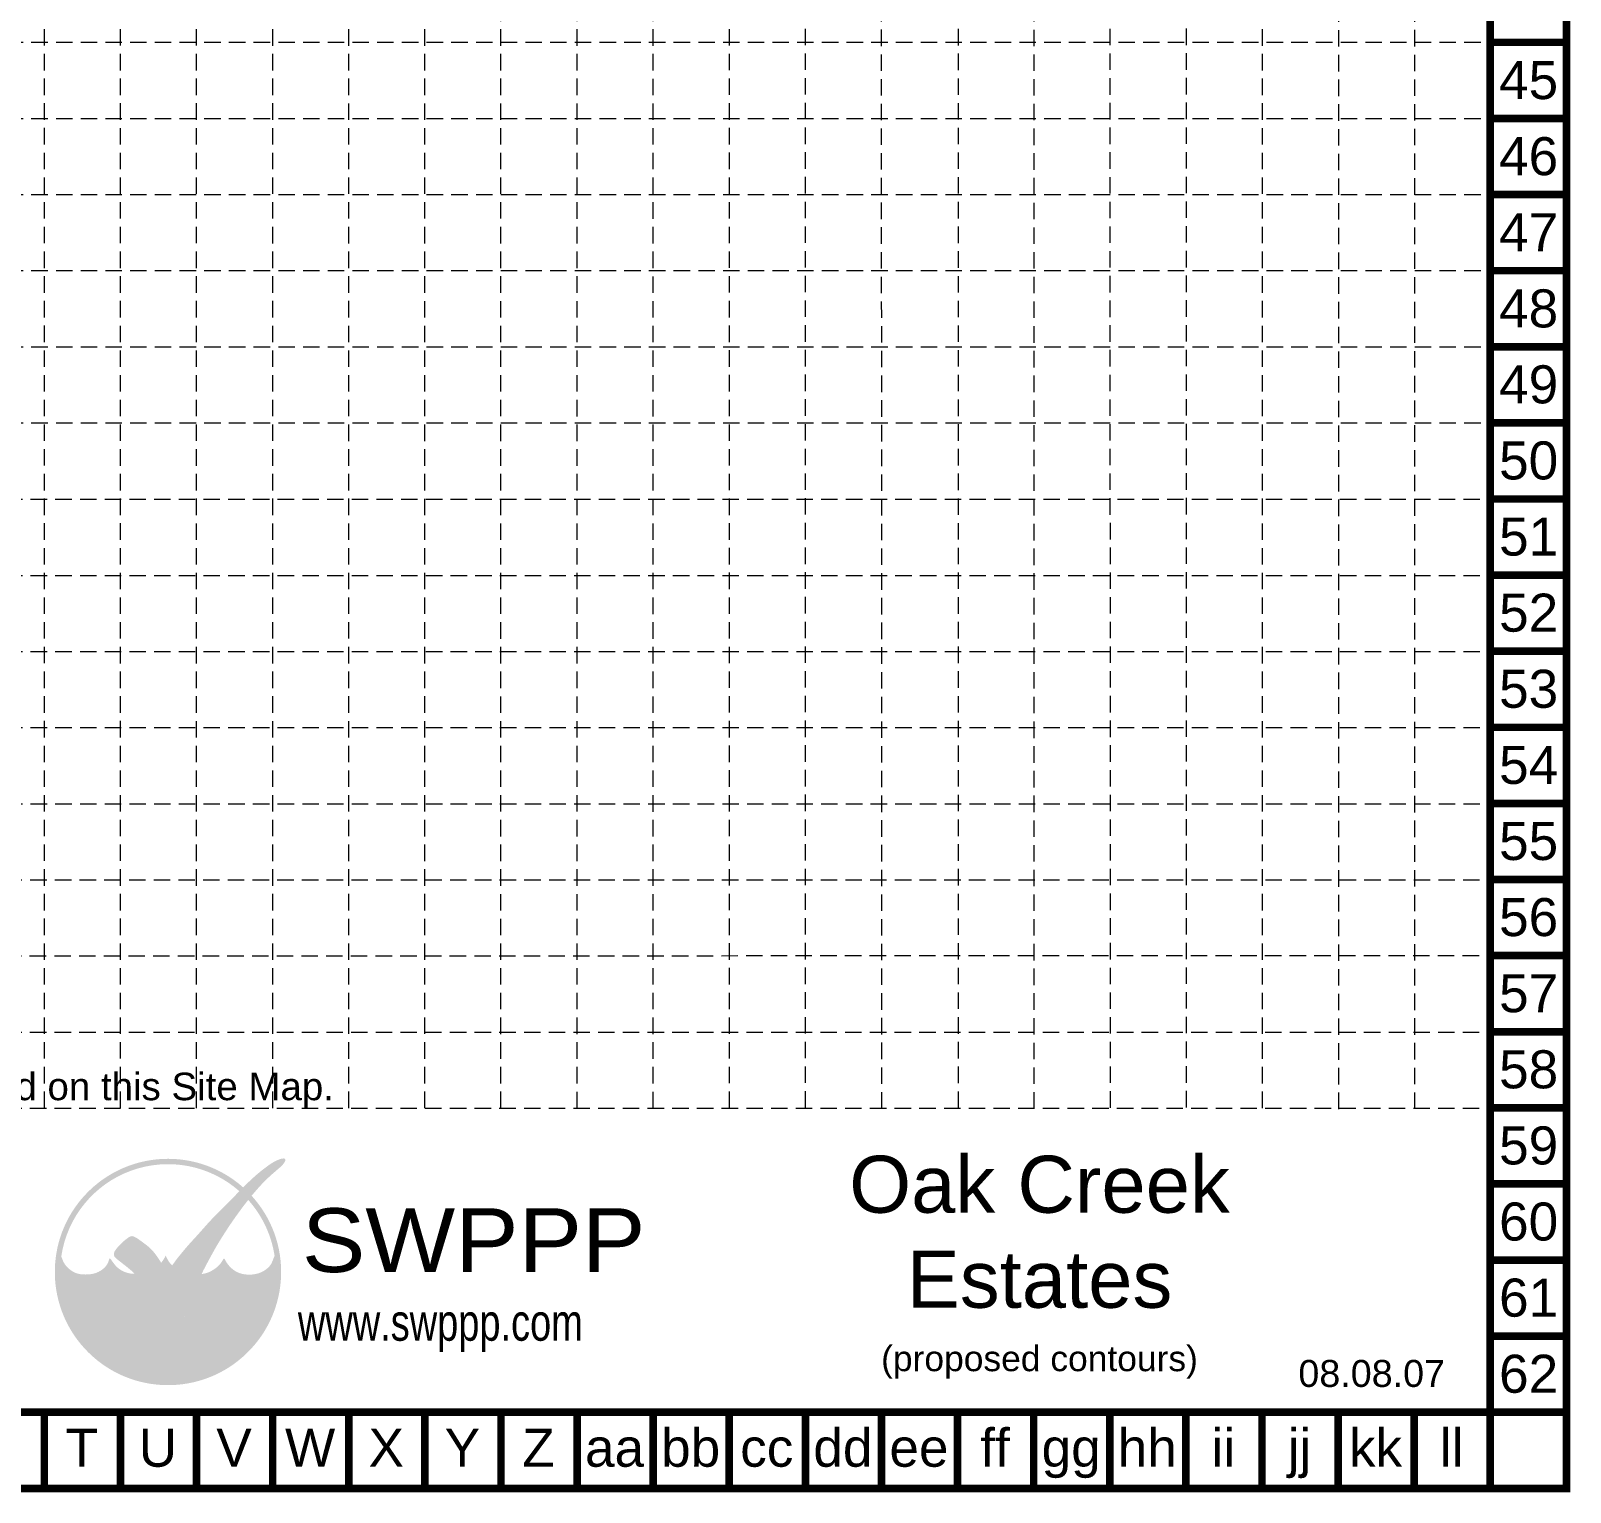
# Model space of a CAD drawing. Header units: feet. Extents: x -406 to 2003, y 7035 to 10885.
# Drawn here: x 788 to 2003, y 7035 to 8188 of the extents above; entities that cross this region are included whole.
import ezdxf
from ezdxf.enums import TextEntityAlignment as Align

# ---------------------------------------------------------------- set-up
doc = ezdxf.new("R2010")
doc.units = ezdxf.units.FT
doc.header["$LTSCALE"] = 40
doc.header["$MEASUREMENT"] = 0
doc.linetypes.add('HIDDEN', pattern=[0.375, 0.25, -0.125])
doc.layers.add('1 PROPOSED CONTOURS', color=35, linetype='Continuous', lineweight=0)
for name, color, linetype in [('BASE', 7, 'Continuous'), ('GRID', 254, 'HIDDEN'), ('LOGO', 7, 'Continuous')]:
    doc.layers.add(name, color=color, linetype=linetype)
doc.styles.add("L200'", font='ARIAL.TTF', dxfattribs={"height": 0.001968503937008})
doc.styles.add('LOGO1', font='Rockeb.TTF', dxfattribs={"height": 25})
doc.styles.get("Standard").update_dxf_attribs({"font": 'ARIAL.TTF'})

# ---------------------------------------------------------------- blocks, each defined once
blk = doc.blocks.new('new logo')
at = {"layer": 'LOGO'}
h = blk.add_hatch(color=170, dxfattribs=at)
h.paths.add_polyline_path([(67.43436669341696, 44.06495050375229), (66.81727031464757, 44.70167314117548), (66.34759300670575, 45.24871552113716), (65.95874712728695, 45.76277899560289), (65.54078662706208, 46.40050941648764), (65.08612476668773, 47.19492139836989), (64.70113373003574, 47.94422620974046), (64.44141546083708, 48.47074545438991), (64.18003349695849, 49.01998634387367), (63.92098936547465, 49.58261258440202), (63.6682845934565, 50.14928788218049), (63.30552985964837, 50.98953756014684), (62.89859761464729, 52.00243083117616), (62.60400666336646, 52.78175668539184), (62.42417668476132, 53.26591190984448), (62.24678750192613, 53.74665256926652), (62.06786332863993, 54.22911497861305), (61.88342837862567, 54.71843545258378), (61.68950686567321, 55.2197503059967), (61.4827813413195, 55.73694226147975), (61.26256770815707, 56.26887967291231), (61.02884020654878, 56.81317730207501), (60.78157307685962, 57.36744991067597), (60.52074055945874, 57.92931226046053), (60.24631689470964, 58.49637911316206), (59.95827632297982, 59.06626523051099), (59.65659308463501, 59.63658537425088), (59.3416321735842, 60.20484373026582), (59.01532159789453, 60.76810218123236), (58.6799801192025, 61.32331203391432), (58.3379264991172, 61.86742459515189), (57.9914794992541, 62.39739117173454), (57.64295788122798, 62.91016307050261), (57.29468040666574, 63.40269159823174), (56.94896583717944, 63.87192806175513), (56.60723359717987, 64.31598082444403), (56.26730576222268, 64.73758647593519), (55.92610507067366, 65.14063866240346), (55.58055426086842, 65.52903103006852), (55.22757607117396, 65.90665722511926), (54.9126051837896, 66.22792855343505), (53.98474923276208, 66.22392463968349), (52.91935473147748, 66.33375111955394), (52.04874471761245, 66.4993716715878), (51.45011962709592, 66.64023227897499), (50.85193002856155, 66.81070941426977), (50.26481018131447, 67.01079234973318), (49.40992799193167, 67.35157784155643), (48.3329395550372, 67.91026301180835), (47.34101233286085, 68.55542070056424), (46.46296196937502, 69.26102107178544), (45.68643649099863, 70.02079119136823), (45.01202490568178, 70.79153725351765), (44.44008028801755, 71.52497525594475), (43.97886091477088, 72.15986743717161), (43.60347455952439, 72.68781708521738), (43.41620928306976, 72.94944009090233), (43.24774262082501, 73.17938984119965), (43.09743982611418, 73.37507449544043), (42.9646661522558, 73.53390221296259), (42.84878685255018, 73.65328115311956), (42.74916718031105, 73.73061947525261), (42.66479761842852, 73.76431490947962), (42.59316956812121, 73.7567234689944), (42.53139966018414, 73.71119073776094), (42.47660452541622, 73.6310622997409), (42.42590079461446, 73.5196837389), (42.37640509857643, 73.38040063919942), (42.32523406810016, 73.21655858460429), (42.18740513615103, 72.75888563756033), (41.9561405499642, 72.09962313388846), (41.66608672612888, 71.46126635301924), (41.36256217905955, 70.91088931154997), (40.98234426668064, 70.34156167859325), (40.52959921450034, 69.77016933868441), (40.00710580747565, 69.20913366960873), (39.42073781525401, 68.67318155444761), (38.76733691974717, 68.16520233464908), (38.06020221094273, 67.69536139802466), (37.31141319165186, 67.27180832507686), (36.53086855624228, 66.9013660366739), (35.7266652119053, 66.59112174628109), (34.8775898898285, 66.33766254426297), (33.96471368767628, 66.13898742422887), (32.9696955435727, 65.99329355418975), (31.88552928309441, 65.89972003686813), (30.76230547830553, 65.86273758586069), (29.64758253108041, 65.886090426044), (28.59288020978843, 65.97300087012624), (27.62092577485564, 66.12788351642136), (26.70698802858133, 66.3583279528583), (25.82758973239296, 66.67162418715145), (24.95177438938353, 67.07839124410654), (24.07515788133036, 67.58058168412566), (23.20857836784927, 68.17938713089006), (22.36391152967511, 68.8763094930971), (21.7616092695706, 69.46828349712935), (21.36769293559285, 69.89325159939867), (20.98402724501648, 70.35748361600162), (20.60977056628674, 70.87530425656485), (20.24408126783506, 71.46103823074264), (19.88611771809662, 72.12901024816485), (19.53503828550737, 72.8935450184745), (19.19000133850624, 73.76896725131971), (18.85016524552902, 74.76960165632786, -0.5957293136125847), (106.2760018091266, 106.7690969764611), (106.9679614989142, 107.4753717020492), (107.5327926264651, 108.0469837077307), (108.124928434447, 108.6401773555095, 37.93689005444305), (112.2907738164504, 104.5271438098485), (112.0546076328307, 104.2433409431268), (111.5731487816534, 103.6578336487268), (111.0873445282813, 103.0594449152591), (110.6126561216261, 102.4669366033749, -0.1464490997537612), (123.5658980036522, 75.0115671436976), (123.3349923606713, 74.47376829140873), (123.1291051774695, 73.97188437763369), (122.9433322335571, 73.50344305051613), (122.7727693084335, 73.06597195819793), (122.5123845942693, 72.40147500678552), (122.2195395709546, 71.71963953517505), (121.8957323383262, 71.10101739245839), (121.5237119631842, 70.52655194987696), (121.1120833209235, 70.00057737901193), (120.6583746577888, 69.507074021287), (120.15464929184, 69.02581192192497), (119.6161603830326, 68.56842091936846), (119.0420197112352, 68.13515120280962), (118.4369654662469, 67.73157477249347), (117.8062374313091, 67.3634495545318), (117.1494093773818, 67.03227123339276), (116.4671469577158, 66.73978949165434), (115.7601364393429, 66.48761029899576), (115.0306805711897, 66.27747441220784), (114.2757117860822, 66.10669382007117), (113.5036154913782, 65.97449770333924), (112.7173679294679, 65.87885508456277), (111.9171135744071, 65.81808749420216), (111.1145759637656, 65.796209711335), (110.2926843491149, 65.81749151192955), (109.4438866150237, 65.88697564290717), (108.5592379990756, 66.01003968852433), (107.6559564733101, 66.18992765825325), (106.7546399369435, 66.42984721920612), (105.8779007880649, 66.73241414725732), (105.0505526879971, 67.09819889583792), (104.2599800678055, 67.53461090203153), (103.5049819851237, 68.03966156371558), (102.7780132208396, 68.61410760003942), (102.0708276406548, 69.25921263170815), (101.3959926163454, 69.95666617422135), (100.7782775780731, 70.67606369508471), (100.2440906352645, 71.38384965795733), (99.83080780760123, 72.0234222075533), (99.54859959119621, 72.51562396157593), (99.39520320410048, 72.78967265948302), (99.25793088232251, 73.03217780000861), (99.13411420205595, 73.2378632136269), (99.02108473956305, 73.401452730616), (98.91617407108893, 73.51767018131213), (98.8169408747766, 73.58297920914278), (98.72185223633616, 73.60080270994654), (98.62960234337062, 73.57630339266143), (98.53888538348376, 73.51464396622744), (98.44839554427756, 73.42098713958094), (98.35682701335786, 73.30049562166616), (98.26287397832606, 73.15833212141877), (98.1652306267796, 72.9996593477745), (98.06261952859307, 72.82891193461546), (97.79983968486118, 72.39079616507328), (97.42327894307508, 71.80553211346407), (96.9312777515288, 71.14344193540917), (96.40926811780294, 70.54934242615306), (95.93412035989692, 70.06345094723775), (95.40824280853374, 69.58066275045306), (94.83537818133371, 69.11040134850691), (94.20692182474816, 68.64871508821346), (93.51950436091823, 68.19455109088469), (92.75406026929855, 67.73695848420076), (91.90117558088293, 67.27553909696726), (90.95032292370638, 66.85397279983155), (90.07647782476276, 66.57111373836656), (89.39382962908115, 66.38902740274668), (88.62141737041605, 66.22333800502994), (87.78423330278727, 66.08293933246938), (87.59057393187456, 65.60777853226546), (87.3753746857553, 65.06713114382197), (87.13245380379539, 64.44801874827276), (86.86338529637125, 63.75526875819214), (86.57184078500437, 62.998549351198), (86.2614918912019, 62.18752870482037), (85.93601023648502, 61.33187499675265), (85.59906744238714, 60.44125640467875), (85.25433513039641, 59.52534110599261), (84.90548492201673, 58.59379727841343), (84.55606134417532, 57.65609807038112), (84.2091005451449, 56.72093651322773), (83.8675115786195, 55.79681060898379), (83.53420349828001, 54.89221835999744), (83.21208535781577, 54.01565776830104), (82.90406621090123, 53.17562683606582), (82.61305511121752, 52.38062356543943), (82.34196111244462, 51.63914595857064), (82.09252175293122, 50.95739864046536), (81.86178850970825, 50.33241272759741), (81.64564134445098, 49.7589259592617), (81.32963430755916, 48.94886293952462), (80.9412426263749, 48.06105599693488), (80.54037206296083, 47.28885896313069), (80.09592498895096, 46.5810959206682), (79.62133804389664, 45.93962171778718), (79.12756072025407, 45.35785767002606), (78.60977001874537, 44.81173218146557), (78.0957882302973, 44.31956637071904), (77.57382638054932, 43.87398496828868), (77.0357597050702, 43.47334619232417), (76.48194786247095, 43.12228223224973), (75.90124655604237, 42.81417741467305), (75.3106815282133, 42.55154280236312), (74.58366328760222, 42.28216008004922), (73.73908163168099, 42.05437331524517), (72.97053126229346, 41.93723094778763), (72.24918366707865, 41.93159571371704), (71.55494511044384, 42.03646270485237), (70.87218960120978, 42.22203190639307), (70.06471900157179, 42.49513914490707), (69.36462657246483, 42.76622440454949), (68.67384260157215, 43.10731365066789), (68.0442108860004, 43.53242614326422)])
h.paths.add_polyline_path([(71.75783472236084, 72.04206697911447), (70.70049310291822, 73.89511549806943), (70.06608235929053, 75.22801285548928), (69.69194860993228, 74.28523172807402), (68.66713680480507, 72.59473187652603), (67.850266856793, 71.67209925217195), (67.9474074481147, 71.51096224118541), (68.11238292841989, 71.23827576818113), (68.26649697462508, 70.98747899707817), (68.41109201880249, 70.75924264153785), (68.54751049296983, 70.55423741532064), (68.67704397847876, 70.37266656501609), (68.80078065388147, 70.21286346861639), (68.91975784705497, 70.0726940369892), (69.03501288585986, 69.9500241809921), (69.14758309817643, 69.84271981147543), (69.25850581186532, 69.74864683931028), (69.36881835478712, 69.66567117535025), (69.47955805482488, 69.59165873044944), (69.59156901126656, 69.52478028442061), (69.70492240915104, 69.46442609284867), (69.81949620490661, 69.41029128028048), (69.93516835500478, 69.3620709712504), (70.05181681589484, 69.31946029029396), (70.16931954403539, 69.28215436195741), (70.28755449587226, 69.24984831077748), (70.40639962786437, 69.22223726128878), (70.52567187938283, 69.19908747527042), (70.64494412151444, 69.1804497634353), (70.7637282082433, 69.1664460737374), (70.88153599358074, 69.15719835412455), (70.99787933152011, 69.1528285525495), (71.11227007604515, 69.1534586169627), (71.22422008117414, 69.15921049531464), (71.33324120090253, 69.17020613555701), (71.43903851308852, 69.1865471609807), (71.54208999110216, 69.20825389624633), (71.64306683217809, 69.23532634135617), (71.74264023352437, 69.26776449630322), (71.84148139238494, 69.30556836109159), (71.94026150598057, 69.3487379357217), (72.03965177154956, 69.39727322018929), (72.14032338632887, 69.45117421450433), (72.24280517434593, 69.51049173123334), (72.34705646696818, 69.57547983326789), (72.45289422233806, 69.64644339605266), (72.56013539865181, 69.72368729507588), (72.66859695405896, 69.80751640578043), (72.77809584672511, 69.89823560363229), (72.8884490348193, 69.99614976408779), (72.99947347651346, 70.10156376261341), (73.11119969287023, 70.21491458401296), (73.22451245653164, 70.33716765050342), (73.2995113275544, 70.42267640194606), (72.52237915315533, 71.08303327204095)], flags=17)
blk.add_hatch(color=240, dxfattribs=at).paths.add_polyline_path([(117.7275464865586, 117.3027082276994), (118.856122858432, 118.1622653920398), (119.8175370652333, 118.8788077423613), (120.630613527794, 119.4688287864882), (121.3141766669458, 119.9488220322447), (121.887050903521, 120.3352809874572), (122.3680606583507, 120.6446991599494), (122.7760303522674, 120.893570057547), (123.1297844061022, 121.0983871880733), (123.4457268136922, 121.2734591501921), (123.7305798608924, 121.4243549059119), (123.9886454065629, 121.5544585080798), (124.2242253095635, 121.6671540095417), (124.4416214287543, 121.7658254631443), (124.645135622995, 121.8538569217338), (124.8390697511454, 121.9346324381575), (125.0277256720659, 122.0115360652617), (125.2145255528055, 122.0872760623933), (125.3993727931717, 122.1618575149053), (125.5812911011602, 122.234609714651), (125.7593041847688, 122.3048619534844), (125.9324357519937, 122.3719435232587), (126.0997095108316, 122.4351837158276), (126.2601491692787, 122.4939118230444), (126.4127784353319, 122.5474571367632), (126.5569261086302, 122.5953115451744), (126.6931413553826, 122.6376173218184), (126.8222784334409, 122.6746793365725), (126.9451916006569, 122.7068024593136), (127.0627351148819, 122.7342915599192), (127.175763233967, 122.7574515082672), (127.2851302157646, 122.7765871742343), (127.3916903181256, 122.7920034276974), (127.4960944023863, 122.8039746515471), (127.5981797438179, 122.8126532807217), (127.6975802211762, 122.8181612631721), (127.7939297132164, 122.820620546849), (127.8868620986945, 122.820153079704), (127.9760112563667, 122.8168808096874), (128.061011064988, 122.81092568475), (128.1414954033139, 122.8024096528434), (128.2171693413858, 122.7914241749303), (128.2880227143891, 122.777938764023), (128.354116548793, 122.7618924461462), (128.4155118710688, 122.7432242473247), (128.4722697076865, 122.7218731935825), (128.5244510851164, 122.697778310944), (128.5721170298294, 122.6708786254345), (128.6153285682951, 122.6411131630782), (128.6541670660097, 122.6083904619811), (128.6887952445701, 122.5724971085757), (128.7193961645978, 122.5331892013773), (128.7461528867161, 122.4902228388999), (128.7692484715464, 122.4433541196574), (128.7888659797108, 122.3923391421651), (128.805188471832, 122.3369340049375), (128.8183990085321, 122.2768948064879), (128.8285992911996, 122.2121300830623), (128.8355655842944, 122.1431581218276), (128.8389927930423, 122.0706496476807), (128.8385758226686, 121.9952753855199), (128.8340095784005, 121.9177060602423), (128.8249889654632, 121.8386123967453), (128.8112088890823, 121.7586651199266), (128.7923642544849, 121.6785349546833), (128.7681601348433, 121.5985775899846), (128.7383422751181, 121.5178885710824), (128.7026665882169, 121.4352484073006), (128.6608889870466, 121.3494376079612), (128.6127653845153, 121.259236682389), (128.5580516935308, 121.1634261399059), (128.4965038269989, 121.0607864898364), (128.427877697829, 120.9500982415031), (128.3518885424427, 120.830456938297), (128.2680888913232, 120.702218259881), (128.1759905984682, 120.5660529199849), (128.0751055178774, 120.4226316323384), (127.9649455035485, 120.2726251106725), (127.8450224094795, 120.1167040687168), (127.7148480896686, 119.9555392202012), (127.5739343981146, 119.7898012788562), (127.4208880677433, 119.6191548878166), (127.2506953471919, 119.439240407837), (127.0574373640243, 119.2446921290758), (126.8351952458058, 119.0301443416919), (126.5780501201003, 118.7902313358452), (126.2800831144727, 118.519587401694), (125.9353753564876, 118.212846829398), (125.5380079737093, 117.8646439091154), (125.0847538047787, 117.4716996396829), (124.5831525326367, 117.0390818546446), (124.0434355513021, 116.573945096223), (123.4758342547917, 116.0834439066393), (122.8905800371231, 115.5747328281157), (122.297904292315, 115.0549664028733), (121.7080384143838, 114.5312991731342), (121.1312137973477, 114.0108856811202), (120.5753530254802, 113.4991629051244), (120.0391434440805, 112.9946975677256), (119.5189635887019, 112.4943388275747), (119.0111919948999, 111.9949358433221), (118.512207198229, 111.4933377736176), (118.0183877342437, 110.9863937771123), (117.5261121384985, 110.4709530124555), (117.0317589465482, 109.943864638299), (116.5325917186848, 109.4028925532109), (116.0294141141492, 108.8494596154325), (115.5239148169219, 108.2859034231245), (115.0177825109816, 107.7145615744462), (114.512705880307, 107.1377716675582), (114.0103736088782, 106.55787130062), (113.5124743806737, 105.9771980717919), (113.0206968796724, 105.398089579233), (112.535773019558, 104.8215613895478), (112.0546076328235, 104.2433409431114), (111.5731487816682, 103.6578336487437), (111.087344528289, 103.0594449152644), (110.5931429348845, 102.4425801514926), (110.0864920636517, 101.8016447662478), (109.5633399767888, 101.1310441683494), (109.0196347364944, 100.4251837666165), (108.4528520536541, 99.68055490148154), (107.8665782339146, 98.90199263982694), (107.2659272316107, 98.09641798014735), (106.6560130010771, 97.27075192093707), (106.041949496648, 96.43191546069195), (105.4288506726588, 95.58682959790625), (104.8218304834441, 94.74241533107462), (104.2260028833388, 93.90559365869251), (103.6450933100737, 93.08135395497999), (103.0772731349623, 92.2669590970622), (102.5193252127148, 91.4577403377894), (101.9680323980407, 90.64902893001238), (101.4201775456498, 89.83615612658176), (100.8725435102519, 89.01445318034769), (100.3219131465568, 88.1792513441606), (99.76506930927373, 87.32588187087154), (99.20011762252645, 86.45164430202357), (98.63045478808955, 85.56171133392846), (98.06080027715238, 84.66322395159091), (97.49587356090352, 83.76332314001539), (96.9403941105311, 82.86914988420631), (96.39908139722446, 81.98784516916822), (95.87665489217237, 81.12654997990532), (95.37783406656231, 80.29240530142249), (94.9057816356984, 79.49028695228677), (94.4574332913395, 78.71601008531499), (94.02816796935967, 77.96312468688703), (93.61336460563268, 77.22518074338282), (93.20840213603184, 76.49572824118198), (92.80865949643062, 75.76831716666429), (92.40951562270382, 75.03649750620951), (92.00634945072402, 74.2938192461974), (91.59635460365935, 73.53676183657637), (91.18398345385448, 72.77352258156918), (90.77550306094767, 72.01522824896841), (90.3771804845778, 71.27300560656496), (89.99528278438304, 70.55798142215119), (89.63607702000206, 69.88128246351818), (89.30583025107393, 69.25403549845802), (89.01080953723573, 68.68736729476308), (88.75475175398564, 68.18732075681453), (88.53127304025173, 67.73960333535908), (88.33145935082166, 67.32483861773281), (88.14639664048096, 66.92365019127243), (87.96717086401762, 66.5166616433145), (87.78486797621825, 66.08449656119501), (87.59057393187051, 65.6077785322511), (87.37537468576011, 65.06713114381894), (87.13245380379628, 64.44801874828043), (86.86338529637261, 63.75526875819987), (86.57184078500377, 62.99854935118558), (86.26149189120565, 62.18752870484765), (85.93601023649326, 61.33187499679474), (85.59906744238144, 60.44125640463685), (85.25433513038591, 59.52534110598192), (84.90548492202183, 58.59379727843982), (84.55606134416526, 57.65609807037642), (84.20910054513502, 56.72093651318284), (83.86751157861364, 55.79681060900746), (83.53420349828001, 54.89221835999744), (83.21208535781577, 54.01565776830104), (82.90406621090123, 53.17562683606582), (82.61305511121752, 52.38062356543943), (82.34196111244462, 51.63914595857064), (82.09252175293197, 50.95739864046838), (81.8617885097039, 50.33241272759137), (81.64564134445249, 49.75892595926027), (81.4399602188698, 49.23167607479544), (81.24062509464824, 48.74540081351763), (81.04351593348017, 48.29483791474697), (80.8445126970584, 47.87472511780437), (80.63949534707427, 47.47980016200992), (80.42522130584528, 47.10548628511476), (80.20195783818424, 46.74994871858988), (79.97084966952849, 46.4120381923376), (79.73304152531583, 46.09060543625885), (79.48967813098315, 45.78450118025556), (79.24190421196806, 45.49257615422941), (78.99086449370807, 45.21368108808169), (78.73770370164038, 44.94666671171449), (78.48326390585913, 44.69059562563495), (78.22717655508339, 44.44537791277162), (77.96877044269002, 44.21113552665973), (77.70737436205489, 43.98799042083338), (77.44231710655389, 43.77606454882772), (77.17292746956284, 43.57547986417708), (76.89853424445882, 43.38635832041636), (76.61846622461766, 43.20882187107959), (76.33244882693435, 43.04296198178361), (76.04179396238203, 42.88874816647122), (75.7482101654521, 42.74611945116668), (75.45340597063831, 42.61501486189507), (75.15908991243117, 42.49537342468051), (74.86697052532335, 42.38713416554729), (74.57875634380659, 42.29023611052064), (74.29615590237415, 42.20461828562453), (74.02049128307635, 42.13027052852988), (73.75153875820025, 42.06738592349241), (73.48868814759331, 42.01620836641374), (73.23132927110103, 41.97698175319603), (72.97885194857076, 41.94994997974109), (72.73064599984875, 41.93535694195066), (72.48610124478127, 41.93344653572655), (72.24460750321475, 41.94446265697114), (72.00556476137741, 41.96839514149325), (71.76841367102057, 42.00421758473334), (71.53260505027869, 42.05064952203928), (71.29758971728518, 42.10641048875873), (71.06281849017242, 42.17022002023985), (70.82774218707533, 42.24079765183014), (70.59181162612629, 42.31686291887772), (70.35447762545914, 42.39713535673006), (70.11544525041805, 42.48074099855803), (69.87543655519015, 42.56843186882366), (69.63542784117315, 42.66136648981212), (69.39639540976523, 42.76070338380796), (69.15931556236413, 42.86760107309656), (68.92516460036782, 42.98321807996254), (68.69491882517374, 43.1087129266907), (68.46955453818066, 43.24524413556669), (68.24980396621831, 43.39361454176743), (68.03542303785268, 43.55320423204168), (67.82592360708252, 43.72303760603156), (67.62081752790536, 43.90213906337768), (67.41961665431924, 44.08953300372211), (67.2218328403232, 44.28424382670613), (67.02697793991493, 44.48529593197097), (66.83456380709288, 44.69171371915869), (66.64385821815819, 44.90364961390109), (66.45315263861721, 45.12576814579546), (66.26049445628064, 45.36386187042881), (66.06393105895842, 45.62372334338948), (65.86150983446021, 45.91114512026489), (65.65127817059505, 46.23191975664297), (65.43128345517377, 46.59183980811157), (65.1995730760057, 46.9966978302576), (64.95518677744631, 47.44976490377105), (64.70113373003153, 47.94422620974627), (64.44141546084322, 48.47074545437947), (64.18003349696315, 49.01998634386626), (63.9209893654736, 49.58261258440345), (63.668284593455, 50.1492878821863), (63.4259207079901, 50.71067594341134), (63.19789923615991, 51.25744047427476), (62.98689215282732, 51.78265728240654), (62.79025322397462, 52.28905058117356), (62.60400666336525, 52.78175668537725), (62.42417668476207, 53.26591190981914), (62.24678750192883, 53.74665256929983), (62.06786332862823, 54.22911497862105), (61.88342837862447, 54.71843545258407), (61.68950686568012, 55.21975030598952), (61.48278134132551, 55.73694226146134), (61.26256770815977, 56.26887967291119), (61.02884020654923, 56.8131773020725), (60.78157307685932, 57.36744991068013), (60.52074055945679, 57.9293122604677), (60.24631689470753, 58.49637911316869), (59.95827632297757, 59.06626523051729), (59.65659308463306, 59.63658537424784), (59.34163217358255, 60.20484373027323), (59.01532159790098, 60.76810218122413), (58.67998011920746, 61.32331203391162), (58.33792649911885, 61.86742459514583), (57.9914794992541, 62.39739117173733), (57.64295788123098, 62.91016307049655), (57.29468040666679, 63.40269159823341), (56.94896583718019, 63.87192806175896), (56.60723359717792, 64.31598082444762), (56.26730576222359, 64.7375864759319), (55.9261050706693, 65.14063866240818), (55.58055426086842, 65.5290310300735), (55.2275760711729, 65.90665722512429), (54.86409323993595, 66.27741089375722), (54.48702850550954, 66.64518568216901), (54.09330460624609, 67.01387523655647), (53.68082356150884, 67.38654423530383), (53.25140451470222, 67.76294148554769), (52.80784589023951, 68.14198682661163), (52.35294611253534, 68.5226000978208), (51.88950360600402, 68.90370113849923), (51.42031679505885, 69.28420978797018), (50.94818410411504, 69.6630458855588), (50.47590395758662, 70.0391292705882), (50.00648537882899, 70.4110705693207), (49.54377978696898, 70.77624355576317), (49.09184920007285, 71.13171279086045), (48.6547556362082, 71.47454283555705), (48.23656111344187, 71.80179825079736), (47.84132764984209, 72.11054359752555), (47.47311726347537, 72.39784343668713), (47.13599197240981, 72.66076232922555), (46.83286897533033, 72.89737235565048), (46.56208619339385, 73.10977567472995), (46.32083672837526, 73.30108196479597), (46.10631368204923, 73.47440090418132), (45.91571015619051, 73.63284217121839), (45.74621925257425, 73.77951544423946), (45.59503407297487, 73.91753040157654), (45.45934771916782, 74.04999672156322), (45.33674992270935, 74.17965823774782), (45.2264169342859, 74.30779540454532), (45.12792163436678, 74.43532283158842), (45.04083690342055, 74.56315512850861), (44.96473562191534, 74.6922069049383), (44.8991906703203, 74.82339277050946), (44.84377492910445, 74.95762733485364), (44.79806127873545, 75.09582520760294), (44.76165310508944, 75.23859612851243), (44.73427581566628, 75.38533035782692), (44.71568532337493, 75.53511328591483), (44.70563754112163, 75.68703030314389), (44.70388838181411, 75.84016679988252), (44.71019375835998, 75.99360816649838), (44.72430958366668, 76.14643979335969), (44.74599177064181, 76.29774707083408), (44.77524031145622, 76.4471031820242), (44.81303151533679, 76.59603248097002), (44.86058577077377, 76.74654711444543), (44.91912346625757, 76.90065922922423), (44.98986499027896, 77.06038097208065), (45.07403073132802, 77.22772448978878), (45.1728410778952, 77.40470192912275), (45.28751641847076, 77.59332543685647), (45.41903518230023, 77.79517587032498), (45.56740796164717, 78.0101089291054), (45.73240338952992, 78.23754902333758), (45.91379009896669, 78.47692056315873), (46.11133672297642, 78.72764795870825), (46.32481189457702, 78.9891556201244), (46.55398424678684, 79.260867957546), (46.79862241262545, 79.54220938111129), (47.05824459205352, 79.83232300359069), (47.3313672528085, 80.12922674828161), (47.61625642957048, 80.43065724111409), (47.91117815702013, 80.73435110801711), (48.21439846983814, 81.03804497492004), (48.52418340270444, 81.33947546775227), (48.8387989902991, 81.63637921244344), (49.15651126730328, 81.92649283492261), (49.47535872026781, 82.20767166028935), (49.79246964322187, 82.47824581032097), (50.10474478206734, 82.73666410596525), (50.40908488270492, 82.98137536816907), (50.70239069103423, 83.21082841788035), (50.98156295295778, 83.42347207604658), (51.24350241437489, 83.61775516361473), (51.48510982118717, 83.79212650153255), (51.70427027488391, 83.94557798766928), (51.90280629931225, 84.07927382758365), (52.08352477390927, 84.19492130375548), (52.24923257811026, 84.29422769866574), (52.40273659135158, 84.37890029479485), (52.54684369307001, 84.45064637462266), (52.68436076270159, 84.51117322063041), (52.81809467968193, 84.56218811529743), (52.95038450864351, 84.60509346936658), (53.08169805499585, 84.64007220662563), (53.2120353093442, 84.66700237912278), (53.34139626229558, 84.68576203890751), (53.46978090445403, 84.69622923802928), (53.59718922642596, 84.69828202853662), (53.72362121881661, 84.69179846247872), (53.84907687223136, 84.6766565919045), (53.9736782176905, 84.65286657821318), (54.09803544787397, 84.62096702020125), (54.22288079587558, 84.58162862601492), (54.34894649478987, 84.53552210380064), (54.47696477771051, 84.48331816170526), (54.60766787773295, 84.42568750787507), (54.74178802795025, 84.3633008504564), (54.88005746145695, 84.29682889759565), (55.023554187304, 84.22639359259034), (55.17473931836494, 84.14992181934488), (55.33641974347116, 84.06479169691335), (55.51140235145363, 83.96838134435103), (55.70249403114318, 83.85806888071312), (55.91250167136956, 83.73123242505457), (56.14423216096419, 83.58525009642989), (56.40049238875743, 83.41750001389423), (56.68312791383457, 83.22622880619889), (56.9901389762968, 83.01315714087693), (57.31856448650024, 82.78087419515799), (57.66544335480027, 82.53196914627173), (58.02781449155314, 82.26903117144721), (58.40271680711409, 81.99464944791387), (58.78718921183891, 81.71141315290157), (59.17827061608419, 81.42191146363916), (59.57317873043488, 81.1282316322839), (59.96984646639984, 80.83045321070304), (60.36638553571825, 80.52815382569213), (60.76090765012812, 80.22091110404486), (61.15152452136923, 79.90830267255652), (61.53634786117956, 79.58990615802202), (61.91348938129804, 79.26529918723648), (62.28106079346384, 78.93405938699453), (62.63768656266215, 78.59578867782801), (62.98404216687008, 78.25018615521458), (63.32131583730984, 77.89697520837038), (63.65069580520515, 77.53587922651002), (63.97337030177866, 77.1666215988484), (64.29052755825393, 76.78892571460105), (64.60335580585436, 76.40251496298316), (64.91304327580204, 76.00711273321025), (65.22025472228717, 75.6030677709222), (65.52356099136455, 75.19323024746238), (65.82100945205454, 74.78107569060045), (66.11064747337849, 74.37007962810488), (66.39052242435665, 73.9637175877447), (66.65868167401088, 73.5654650972889), (66.91317259136085, 73.17879768450626), (67.15204254542789, 72.80719087716608), (67.37388808240246, 72.45365273403007), (67.57950245715139, 72.11932143783548), (67.77022810171223, 71.8048677023128), (67.94740744812056, 71.51096224119124), (68.11238292841477, 71.23827576820095), (68.26649697462943, 70.98747899707297), (68.41109201880295, 70.75924264153647), (68.54751049297073, 70.55423741532175), (68.67704397847606, 70.3726665650144), (68.8007806538806, 70.21286346861726), (68.91975784705332, 70.07269403699033), (69.0350128858621, 69.95002418099124), (69.14758309817569, 69.84271981147897), (69.25850581186185, 69.74864683931276), (69.36881835478923, 69.6656711753505), (69.47955805482562, 69.59165873045109), (69.59156901127, 69.52478028442036), (69.70492240914609, 69.46442609285066), (69.81949620490661, 69.41029128028023), (69.93516835500598, 69.36207097124847), (70.05181681589784, 69.31946029029453), (70.16931954403569, 69.28215436195691), (70.28755449587302, 69.24984831077501), (70.40639962786437, 69.22223726128796), (70.52567187938642, 69.19908747526955), (70.64494412151414, 69.1804497634353), (70.763728208246, 69.16644607373684), (70.88153599357999, 69.1571983541248), (70.99787933151426, 69.1528285525495), (71.11227007604741, 69.1534586169627), (71.2242200811776, 69.15921049531495), (71.33324120090313, 69.17020613555725), (71.43903851309392, 69.18654716098213), (71.54208999110831, 69.20825389624798), (71.64306683217418, 69.23532634135452), (71.74264023352272, 69.26776449630268), (71.84148139238224, 69.30556836109133), (71.94026150598253, 69.34873793572115), (72.03965177155254, 69.39727322019145), (72.1403233863227, 69.45117421450323), (72.2428051743446, 69.51049173123249), (72.34705646696187, 69.57547983326401), (72.45289422234197, 69.64644339605822), (72.56013539865076, 69.723687295077), (72.66859695405596, 69.80751640578043), (72.77809584672346, 69.89823560363033), (72.88844903482081, 69.99614976408692), (72.9994734765139, 70.101563762612), (73.11119969286753, 70.21491458401545), (73.2245124565336, 70.33716765050676), (73.340510103062, 70.46942049364407), (73.46029096800268, 70.61277064498572), (73.58495338690443, 70.76831563609), (73.71559569531809, 70.93715299851533), (73.85331622879232, 71.12038026382031), (73.99921332287721, 71.31909496356263), (74.15432429604716, 71.53413040874128), (74.31944239847087, 71.76526302811217), (74.49529986324391, 72.01200502987199), (74.68262892345997, 72.27386862221692), (74.8821618122136, 72.55036601334312), (75.09463076259829, 72.84100941144688), (75.32076800770935, 73.14531102472472), (75.56130578064, 73.46278306137194), (75.8168297639008, 73.79310603711544), (76.08733943766444, 74.1366336977958), (76.37268773151916, 74.49388809678462), (76.67272757505367, 74.86539128745292), (76.9873118978556, 75.25166532317053), (77.31629362951413, 75.65323225730936), (77.65952569961809, 76.07061414324019), (78.01686103775484, 76.50433303433374), (78.3883278069768, 76.95478206662466), (78.77465510419167, 77.42183870680478), (79.17674725977005, 77.9052515042296), (79.59550860408368, 78.40476900825485), (80.03184346750379, 78.92013976823554), (80.4866561804015, 79.45111233352799), (80.96085107314728, 79.99743525348771), (81.45533247611301, 80.55885707746981), (81.97000572906336, 81.1345235844602), (82.50078020933817, 81.72116947196602), (83.04256630367298, 82.31492666712464), (83.59027439880104, 82.91192709707354), (84.13881488145717, 83.5083026889503), (84.6830981383755, 84.10018536989173), (85.21803455629008, 84.68370706703575), (85.7385345219351, 85.2549997075194), (86.24098056664603, 85.81135581976184), (86.72764380016343, 86.35471033730818), (87.2022674768278, 86.88815879498537), (87.66859485097935, 87.41479672762065), (88.13036917696022, 87.93771967004105), (88.59133370911152, 88.4600231570733), (89.05523170177318, 88.98480272354396), (89.52580640928734, 89.51515390428142), (90.00639391561799, 90.05376264850375), (90.49870162322395, 90.60167656300021), (91.00402976418681, 91.15953366895377), (91.52367857058961, 91.7279719875458), (92.05894827451391, 92.30762953995827), (92.61113910804144, 92.89914434737332), (93.18155130325509, 93.50315443097233), (93.77148509223645, 94.12029781193749), (94.38116307849384, 94.75039245335878), (95.00649735123685, 95.3899760859565), (95.64232237110241, 96.03476638235867), (96.28347259872662, 96.6804810151935), (96.9247824947449, 97.32283765708956), (97.56108651979378, 97.95755398067536), (98.1872191345096, 98.58034765857806), (98.79801479952829, 99.18693636342675), (99.38963166085942, 99.77429788085522), (99.96352260600865, 100.3444504485207), (100.5224642078564, 100.9006724170863), (101.0692330392804, 101.4462421372151), (101.6066056731611, 101.9844379595706), (102.1373586823776, 102.5185382348155), (102.6642686398092, 103.0518213136129), (103.1901121183357, 103.5875655466266), (103.7173554118805, 104.1284466686313), (104.2472236985486, 104.6747299508536), (104.7806318774878, 105.226078048632), (105.3184948478471, 105.7821536173051), (105.8617275087754, 106.3426193122122), (106.4112447594215, 106.907137788691), (106.9679614989335, 107.4753717020811), (107.5327926264607, 108.0469837077203), (108.1061548148852, 108.6213701972194), (108.6864718320205, 109.1968625072762), (109.2716692194148, 109.7715257108588), (109.8596725186147, 110.343424880936), (110.4484072711681, 110.9106250904779), (111.0357990186222, 111.4711914124526), (111.6197733025242, 112.0231889198292), (112.1982556644214, 112.5646826855767), (112.7718046070602, 113.0957229415671), (113.3515104779775, 113.6243005552865), (113.9510965859099, 114.1603915531237), (114.5842862395931, 114.7139719614684), (115.2648027477636, 115.2950178067093), (116.0063694191575, 115.913505115235), (116.8227095625102, 116.5794099134354)])
at = {"layer": 'LOGO', "style": 'LOGO1'}
for s, height, width, p in [('SWPPP', 31.32402216971279, 1.115, (136.9594672268489, 67.04660064738962)), ('www.swppp.com', 18.11183565668773, 0.77, (135.0078717796482, 33.35154233193424))]:
    blk.add_text(s, height=height, dxfattribs=dict(at, width=width)).set_placement(p)

msp = doc.modelspace()

# ---------------------------------------------------------------- linework, layer by layer
at = {"layer": 'BASE', "const_width": 6.006819445345759}
for points in [[(2000.035265228312, 7037.841562196834), (2000.035265228312, 10882.20600721792), (-402.6925129100327, 10882.20600721792), (-402.6925129100327, 7037.841562196834)], [(1939.967070774878, 7097.909756650106), (1939.967070774878, 10822.13781276465), (-342.624318456436, 10822.13781276465), (-342.624318456436, 7097.909756650106)]]:
    msp.add_lwpolyline(points, close=True, dxfattribs=at)
for points in [[(2000.035265228312, 8179.137256812573), (1939.967070774878, 8179.137256812573)], [(2000.035265228312, 8119.069062358975), (1939.967070774878, 8119.069062358975)], [(2000.035265228312, 8059.000867905541), (1939.967070774878, 8059.000867905541)], [(2000.035265228312, 7998.932673452107), (1939.967070774878, 7998.932673452107)], [(2000.035265228312, 7938.86447899851), (1939.967070774878, 7938.86447899851)], [(2000.035265228312, 7878.796284545238), (1939.967070774878, 7878.796284545238)], [(2000.035265228312, 7818.728090091642), (1939.967070774878, 7818.728090091642)], [(2000.035265228312, 7758.65989563837), (1939.967070774878, 7758.65989563837)], [(2000.035265228312, 7698.591701184773), (1939.967070774878, 7698.591701184773)], [(2000.035265228312, 7638.523506731339), (1939.967070774878, 7638.523506731339)], [(2000.035265228312, 7578.455312277905), (1939.967070774878, 7578.455312277905)], [(2000.035265228312, 7518.387117824308), (1939.967070774878, 7518.387117824308)], [(2000.035265228312, 7458.318923371036), (1939.967070774878, 7458.318923371036)], [(2000.035265228312, 7398.250728917439), (1939.967070774878, 7398.250728917439)], [(2000.035265228312, 7338.182534464168), (1939.967070774878, 7338.182534464168)], [(2000.035265228312, 7278.114340010571), (1939.967070774878, 7278.114340010571)], [(2000.035265228312, 7218.046145557137), (1939.967070774878, 7218.046145557137)], [(2000.035265228312, 7157.977951103703), (1939.967070774878, 7157.977951103703)], [(798.6713761591391, 7097.909756650106), (798.6713761591391, 7037.841562196834)], [(858.7395706125735, 7097.909756650106), (858.7395706125735, 7037.841562196834)], [(918.8077650661708, 7097.909756650106), (918.8077650661708, 7037.841562196834)], [(978.875959519605, 7097.909756650106), (978.875959519605, 7037.841562196834)], [(1038.944153973039, 7097.909756650106), (1038.944153973039, 7037.841562196834)], [(1099.012348426473, 7097.909756650106), (1099.012348426473, 7037.841562196834)], [(1159.080542879907, 7097.909756650106), (1159.080542879907, 7037.841562196834)], [(1219.148737333341, 7097.909756650106), (1219.148737333341, 7037.841562196834)], [(1279.216931786776, 7097.909756650106), (1279.216931786776, 7037.841562196834)], [(1339.285126240373, 7097.909756650106), (1339.285126240373, 7037.841562196834)], [(1399.353320693807, 7097.909756650106), (1399.353320693807, 7037.841562196834)], [(1459.421515147241, 7097.909756650106), (1459.421515147241, 7037.841562196834)], [(1519.489709600675, 7097.909756650106), (1519.489709600675, 7037.841562196834)], [(1579.55790405411, 7097.909756650106), (1579.55790405411, 7037.841562196834)], [(1639.626098507544, 7097.909756650106), (1639.626098507544, 7037.841562196834)], [(1699.694292960978, 7097.909756650106), (1699.694292960978, 7037.841562196834)], [(1759.762487414575, 7097.909756650106), (1759.762487414575, 7037.841562196834)], [(1819.830681868009, 7097.909756650106), (1819.830681868009, 7037.841562196834)], [(1879.898876321444, 7097.909756650106), (1879.898876321444, 7037.841562196834)], [(1939.967070774878, 7097.909756650106), (1939.967070774878, 7037.841562196834)], [(2000.035265228312, 7097.909756650106), (1939.967070774878, 7097.909756650106)]]:
    msp.add_lwpolyline(points, dxfattribs=at)
at = {"layer": 'GRID', "color": 252, "linetype": 'HIDDEN', "lineweight": 0, "ltscale": 1.3}
for p, q in [((798.6713761591391, 7338.02108133737), (798.6713761591391, 10822.13781276465)), ((858.7395706125735, 7338.011637361064), (858.7395706125735, 10822.13781276465)), ((918.8077650661708, 7338.002193384758), (918.8077650661708, 10822.13781276465)), ((978.8759595196052, 7337.992749408453), (978.875959519605, 10822.13781276465)), ((1038.944153973039, 7337.983305432148), (1038.944153973039, 10822.13781276465)), ((1099.012348426473, 7337.973861455842), (1099.012348426473, 10822.13781276465)), ((1159.080542879907, 7337.964417479537), (1159.080542879907, 10822.13781276465)), ((1219.148737333341, 7337.954973503231), (1219.148737333341, 10822.13781276465)), ((1279.216931786776, 7337.945529526925), (1279.216931786776, 10822.13781276465)), ((1339.569280226026, 7338.082135725134), (1339.285126240373, 10822.13781276465)), ((1399.573830544086, 7338.374705997588), (1399.353320693807, 10822.13781276465)), ((1459.595899021526, 7337.653763364456), (1459.421515147241, 10822.13781276465)), ((1520.21337385585, 7338.20920572999), (1519.755009370843, 10823.48460443163)), ((1579.955996031787, 7337.584088615905), (1579.823203824277, 10823.48460443163)), ((1640.078107973657, 7338.319357323314), (1639.891398277712, 10823.48460443163)), ((1700.258578603114, 7338.521332230823), (1699.959592731146, 10823.48460443163)), ((1760.208358290327, 7337.998908055527), (1760.02778718458, 10823.48460443163)), ((1820.407930045375, 7337.212110960313), (1820.095981638014, 10823.48460443163)), ((1880.516534008923, 7337.375883003084), (1880.164176091449, 10823.48460443163)), ((-342.624318456436, 8179.137256812573), (1939.967070774878, 8179.137256812573)), ((-342.624318456436, 8119.069062358975), (1939.967070774878, 8119.069062358975)), ((-342.624318456436, 8059.000867905541), (1939.967070774878, 8059.000867905541)), ((-342.624318456436, 7998.932673452107), (1939.967070774878, 7998.932673452107)), ((-342.624318456436, 7938.86447899851), (1939.967070774878, 7938.86447899851)), ((-342.624318456436, 7878.796284545238), (1939.967070774878, 7878.796284545238)), ((-343.1946058692956, 7818.527257226086), (1939.396783362181, 7818.527257226086)), ((-343.1946058692956, 7758.459062772651), (1939.396783362181, 7758.459062772651)), ((-343.1946058692956, 7698.390868319054), (1939.396783362181, 7698.390868319054)), ((-343.1946058692956, 7638.322673865783), (1939.396783362181, 7638.322673865783)), ((-343.1946058692956, 7578.254479412186), (1939.396783362181, 7578.254479412186)), ((-343.5074282543474, 7518.233405214924), (1937.486804534794, 7518.105130421656)), ((-343.9330276706073, 7457.995761435451), (1937.491661444229, 7458.400857914678)), ((-343.7325153242527, 7398.061487349026), (1937.713493348471, 7397.901043609342)), ((-343.7316454225511, 7338.200690982132), (1937.634320768704, 7337.842012544646))]:
    msp.add_line(p, q, dxfattribs=at)

# ---------------------------------------------------------------- block references
at = {"layer": 'GRID', "xscale": 1.607578124995143, "yscale": 1.607578124995598, "zscale": 1.607578124995142}
msp.add_blockref('new logo', (781.7486738165253, 7100.775193185736), dxfattribs=at)

# ---------------------------------------------------------------- texts
at = {"layer": '1 PROPOSED CONTOURS', "color": 7, "insert": (1584.148104980377, 7212.35639389346), "char_height": 49.4, "width": 340.7551203626134, "attachment_point": 5}
msp.add_mtext('{\\H0.9109x;Oak Creek Estates\\P\\H0.4445x;(proposed contours)}', dxfattribs=at)
at = {"layer": 'BASE'}
for s, p in [('45', (1970.206629041004, 8149.343469630807)), ('46', (1970.206629041004, 8089.275309208544)), ('47', (1970.206670964132, 8029.207091932874)), ('48', (1970.206712887015, 7969.138893608394)), ('49', (1970.219289789888, 7909.218419051491)), ('50', (1970.219289789888, 7849.150258629229)), ('51', (1970.219331713016, 7789.082041353558)), ('52', (1970.2193736359, 7729.013843029079)), ('53', (1970.219373635981, 7668.945663655626)), ('54', (1970.219373635981, 7608.877503233363)), ('55', (1970.219415559109, 7548.809285957694)), ('56', (1970.219457481991, 7488.741087633213)), ('57', (1970.219247866924, 7428.672813504298)), ('58', (1970.219247866924, 7368.604653082036)), ('59', (1970.219289790051, 7308.536435806365)), ('60', (1970.219331712934, 7248.468237481886)), ('61', (1970.219331713016, 7188.400058108433)), ('62', (1970.219331713016, 7128.33189768617)), ('T', (828.253676499523, 7069.960474330019)), ('U', (888.3218709529569, 7069.960474330019)), ('V', (948.3900654063909, 7069.960474330019)), ('W', (1008.458259859988, 7069.960474330019)), ('X', (1068.526454313259, 7069.960474330019)), ('Y', (1128.594648766856, 7069.960474330019)), ('Z', (1188.662843220291, 7069.960474330019)), ('bb', (1308.799232127159, 7069.960474330019)), ('dd', (1428.93562103419, 7069.960474330019)), ('ff', (1549.072009941059, 7069.960474330019)), ('hh', (1669.208398847927, 7069.960474330019)), ('ii', (1729.276593301361, 7069.960474330019)), ('jj', (1789.344787754795, 7069.960474330019)), ('kk', (1849.412982208393, 7069.960474330019)), ('ll', (1909.481176661664, 7069.960474330019)), ('aa', (1248.731037673725, 7069.960474330019)), ('cc', (1368.867426580593, 7069.960474330019)), ('ee', (1489.003815487461, 7069.960474330019)), ('gg', (1609.140204394493, 7069.960474330019))]:
    msp.add_text(s, height=30.03409722672879, dxfattribs=at).set_placement(p, align=Align.MIDDLE_CENTER)
at = {"layer": 'BASE', "color": 7, "style": "L200'"}
msp.add_text('Location of concrete washout will be determined in the field and will be reflected on this Site Map.', height=21.73147229428369, dxfattribs=at).set_placement((-278.7861253217065, 7344.223748521366))
at = {"layer": 'BASE'}
msp.add_text('08.08.07', height=21.28977586460124, dxfattribs=at).set_placement((1846.357681144723, 7117.919375057216), align=Align.CENTER)

doc.saveas('drawing.dxf')
